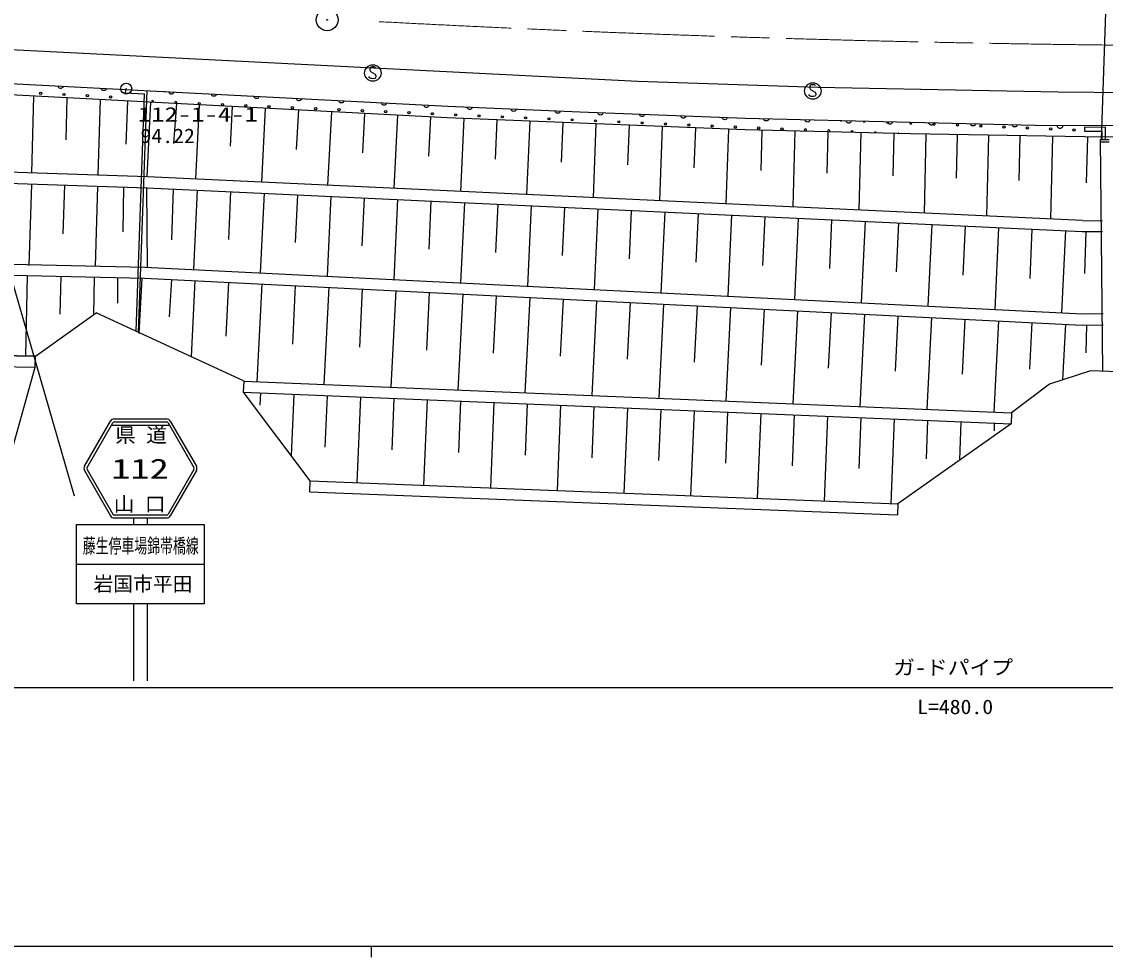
# Model space of a CAD drawing. Units: millimetres, scale not verified. Extents: x 40000 to 680000, y 20000 to 380000.
# Drawn here: x 236249 to 334742, y 204000 to 289016 of the extents above; entities that cross this region are included whole.
import ezdxf
from ezdxf.enums import TextEntityAlignment as Align

# ---------------------------------------------------------------- set-up
doc = ezdxf.new("R2010")
doc.units = ezdxf.units.MM
doc.header["$LTSCALE"] = 1000
doc.linetypes.add('CHAIN', pattern=[18.5, 12, -1.5, 3.5, -1.5])
for name, color, linetype, lineweight in [('M-BGD', 7, 'Continuous', 25), ('M-BMK', 2, 'CHAIN', 13), ('M-TTL-BAND', 7, 'Continuous', 25)]:
    doc.layers.add(name, color=color, linetype=linetype, lineweight=lineweight)
doc.layers.add('M-BMK-SRVR', color=3, linetype='Continuous')
doc.styles.add('ＭＳ ゴシック', font='')
doc.styles.get('ＭＳ ゴシック').set_extended_font_data('MS Gothic')

# ---------------------------------------------------------------- blocks, each defined once
blk = doc.blocks.new('BUHIN4')
at = {"color": 7, "linetype": 'Continuous', "lineweight": 25}
blk.add_lwpolyline([(472, 255), (465, 316), (435, 370), (380, 428), (286, 497), (192, 533), (92, 535), (4, 497), (-49, 430), (-79, 382), (-99, 304), (-81, 240), (111, -192), (108, -273), (77, -366), (18, -435), (-45, -477), (-127, -501), (-241, -460), (-381, -358), (-435, -305), (-473, -236), (-488, -155), (-480, -55)], dxfattribs=at)
blk.add_circle((0, 0), 746, dxfattribs=at)
blk = doc.blocks.new('BUHIN1')
at = {"color": 7, "linetype": 'Continuous', "lineweight": 25}
for radius in [995, 30]:
    blk.add_circle((0, 0), radius, dxfattribs=at)
blk = doc.blocks.new('BUHIN36')
at = {"color": 3, "linetype": 'Continuous', "lineweight": 25}
for radius in [498, 15]:
    blk.add_circle((0, 0), radius, dxfattribs=at)
blk = doc.blocks.new('BUHIN48')
at = {"color": 7, "linetype": 'Continuous', "lineweight": 25}
blk.add_lwpolyline([(197, -154), (146, -187), (92, -207), (21, -221), (-41, -211), (-98, -188), (-159, -140), (-195, -90), (-219, -33), (-224, 40), (-218, 97), (-197, 154)], dxfattribs=at)
blk = doc.blocks.new('BUHIN49')
at = {"color": 7, "linetype": 'Continuous', "lineweight": 25}
blk.add_lwpolyline([(198, -152), (147, -186), (94, -206), (23, -221), (-39, -211), (-97, -189), (-158, -142), (-194, -92), (-219, -35), (-224, 39), (-218, 95), (-198, 152)], dxfattribs=at)
blk = doc.blocks.new('BUHIN50')
at = {"color": 7, "linetype": 'Continuous', "lineweight": 25}
blk.add_lwpolyline([(199, -151), (148, -185), (95, -206), (24, -221), (-38, -211), (-95, -190), (-157, -143), (-193, -93), (-219, -36), (-225, 37), (-219, 94), (-199, 151)], dxfattribs=at)
blk = doc.blocks.new('BUHIN51')
at = {"color": 7, "linetype": 'Continuous', "lineweight": 25}
blk.add_lwpolyline([(201, -149), (151, -183), (97, -204), (27, -220), (-36, -212), (-93, -191), (-155, -145), (-192, -96), (-219, -39), (-225, 34), (-220, 91), (-201, 149)], dxfattribs=at)
blk = doc.blocks.new('BUHIN52')
at = {"color": 7, "linetype": 'Continuous', "lineweight": 25}
blk.add_lwpolyline([(201, -148), (151, -183), (98, -204), (27, -220), (-35, -212), (-93, -191), (-155, -145), (-192, -96), (-218, -39), (-225, 34), (-220, 91), (-201, 148)], dxfattribs=at)
blk = doc.blocks.new('BUHIN57')
at = {"color": 7, "linetype": 'Continuous', "lineweight": 25}
blk.add_lwpolyline([(197, -154), (146, -187), (92, -207), (21, -221), (-41, -211), (-98, -188), (-159, -140), (-195, -90), (-219, -33), (-224, 41), (-217, 97), (-197, 154)], dxfattribs=at)

msp = doc.modelspace()

# ---------------------------------------------------------------- linework, layer by layer
at = {"layer": 'M-BGD'}
for p, q in [((334383, 278313), (334807, 290746)), ((218497, 287326), (292245, 283616)), ((229295, 286380), (241034, 245938)), ((218197, 284294), (245685, 282857)), ((247879, 281695), (218159, 283245)), ((245685, 282857), (245670, 282557)), ((245685, 282857), (247934, 282744)), ((247629, 282759), (246850, 260789)), ((247934, 282744), (274975, 281337)), ((247934, 282744), (274975, 281337)), ((292245, 283616), (308606, 283072)), ((308606, 283072), (330441, 282635)), ((237334, 282245), (237141, 275262)), ((240354, 282088), (240249, 278281)), ((243374, 281930), (243184, 275070)), ((245670, 282557), (247408, 282467)), ((245873, 281800), (245714, 277882)), ((246643, 260884), (247408, 282467)), ((274926, 280288), (247879, 281695)), ((330441, 282635), (346821, 282489)), ((247972, 281691), (247621, 274953)), ((250332, 281568), (250049, 277952)), ((252386, 281461), (252035, 274724)), ((255390, 281305), (255203, 277691)), ((258395, 281148), (258046, 274443)), ((261400, 280992), (261213, 277398)), ((264404, 280836), (264057, 274162)), ((274975, 281337), (286974, 280816)), ((274975, 281337), (286974, 280816)), ((286974, 280816), (302041, 280252)), ((286974, 280816), (302041, 280252)), ((267409, 280679), (267223, 277104)), ((270413, 280523), (270068, 273881)), ((273418, 280367), (273233, 276811)), ((302007, 279202), (274926, 280288)), ((276429, 280228), (276141, 273597)), ((279430, 280108), (279274, 276531)), ((282430, 279987), (282140, 273317)), ((285430, 279867), (285274, 276259)), ((288443, 279746), (288192, 273034)), ((302041, 280252), (317048, 279874)), ((302041, 280252), (317048, 279874)), ((317048, 279874), (328400, 279620)), ((317048, 279874), (328400, 279620)), ((247685, 274927), (127317, 278757)), ((291456, 279625), (291320, 275995)), ((294469, 279504), (294216, 272753)), ((297482, 279384), (297346, 275736)), ((300495, 279263), (300241, 272471)), ((317025, 278824), (302007, 279202)), ((303516, 279164), (303423, 275481)), ((306517, 279089), (306343, 272186)), ((309518, 279013), (309423, 275253)), ((312519, 278937), (312342, 271906)), ((315521, 278862), (315424, 275024)), ((332842, 278538), (317025, 278824)), ((318443, 278788), (318284, 271628)), ((328400, 279620), (332854, 279588)), ((332854, 279588), (334713, 279602)), ((332855, 279438), (334714, 279452)), ((332855, 279438), (332858, 279058)), ((332858, 279058), (334417, 279070)), ((334417, 279070), (334423, 278306)), ((334713, 279602), (365145, 279477)), ((334714, 279452), (334723, 278302)), ((321281, 278717), (321194, 274809)), ((324119, 278645), (323957, 271363)), ((326959, 278644), (326868, 274599)), ((329952, 278590), (329752, 271093)), ((365152, 278427), (332842, 278538)), ((333110, 278533), (332999, 274372)), ((334297, 278307), (335097, 278298)), ((334512, 257250), (334297, 278307)), ((334299, 278107), (335099, 278098)), ((127499, 277750), (247653, 273927)), ((127499, 277750), (247653, 273927)), ((332653, 270957), (247685, 274927)), ((237140, 274262), (236904, 266851)), ((240144, 274166), (240003, 269754)), ((243147, 274071), (242915, 266774)), ((245492, 273996), (245458, 269925)), ((247589, 273930), (247670, 266705)), ((247638, 273928), (332629, 269957)), ((250028, 273816), (249858, 269186)), ((252205, 273715), (251868, 266495)), ((255240, 273573), (255038, 269235)), ((258275, 273431), (257937, 266191)), ((261310, 273289), (261107, 268940)), ((264345, 273148), (264006, 265888)), ((267380, 273006), (267176, 268644)), ((270414, 272864), (270074, 265585)), ((273449, 272722), (273245, 268349)), ((276484, 272580), (276143, 265281)), ((279519, 272439), (279314, 268053)), ((282554, 272297), (282212, 264978)), ((285589, 272155), (285383, 267758)), ((288624, 272013), (288281, 264674)), ((291658, 271871), (291452, 267462)), ((294693, 271730), (294349, 264371)), ((297728, 271588), (297522, 267167)), ((300763, 271446), (300418, 264067)), ((303798, 271304), (303591, 266871)), ((306833, 271162), (306487, 263764)), ((309867, 271021), (309660, 266576)), ((312902, 270879), (312556, 263460)), ((332653, 270957), (334479, 270916)), ((315937, 270737), (315729, 266280)), ((318972, 270595), (318624, 263157)), ((322007, 270454), (321798, 265985)), ((325042, 270312), (324693, 262853)), ((328077, 270170), (327867, 265689)), ((331111, 270028), (330762, 262550)), ((332629, 269957), (334486, 269954)), ((332965, 269957), (332841, 266128)), ((174236, 268390), (247451, 266716)), ((174226, 267390), (247428, 265716)), ((236749, 265949), (236589, 258633)), ((247451, 266716), (332653, 262455)), ((239800, 265883), (239725, 262450)), ((242851, 265816), (242776, 262383)), ((244973, 265772), (244951, 263442)), ((247160, 265722), (246898, 260683)), ((247401, 265717), (332631, 261455)), ((249878, 265593), (249662, 262184)), ((251992, 265488), (251646, 258569)), ((255035, 265336), (254791, 260447)), ((258078, 265184), (257634, 256290)), ((261121, 265031), (260855, 259712)), ((264164, 264879), (263722, 256041)), ((267207, 264727), (266943, 259441)), ((270250, 264575), (269811, 255792)), ((273293, 264423), (273031, 259169)), ((276336, 264271), (275900, 255543)), ((279379, 264118), (279118, 258898)), ((282422, 263966), (281988, 255293)), ((285465, 263814), (285206, 258627)), ((288508, 263662), (288077, 255044)), ((291551, 263510), (291293, 258356)), ((294594, 263358), (294166, 254795)), ((297637, 263205), (297381, 258084)), ((300680, 263053), (300255, 254546)), ((237513, 258612), (243023, 262560)), ((256466, 256338), (243023, 262560)), ((303723, 262901), (303469, 257813)), ((306766, 262749), (306343, 254297)), ((309809, 262597), (309556, 257542)), ((312852, 262445), (312432, 254048)), ((315895, 262292), (315644, 257271)), ((318938, 262140), (318521, 253798)), ((332653, 262455), (334543, 262500)), ((321981, 261988), (321732, 257000)), ((325024, 261836), (324610, 253549)), ((328067, 261684), (327855, 257438)), ((331110, 261531), (330856, 256458)), ((332631, 261455), (334551, 261469)), ((333045, 261458), (332976, 258922)), ((190424, 259710), (237513, 258612)), ((237513, 258612), (190424, 259710)), ((190400, 258711), (237489, 257612)), ((190400, 258711), (237489, 257612)), ((237489, 257612), (237513, 258612)), ((235258, 249688), (237489, 257612)), ((333408, 257282), (329677, 256077)), ((336787, 257183), (333408, 257282)), ((256425, 255339), (256466, 256338)), ((256466, 256338), (326211, 253484)), ((262482, 247301), (256425, 255339)), ((256425, 255339), (326170, 252485)), ((257941, 255277), (257896, 254167)), ((260973, 255153), (260746, 249604)), ((329677, 256077), (326211, 253484)), ((264006, 255029), (263815, 250363)), ((267038, 254905), (266720, 247134)), ((270071, 254780), (269880, 250121)), ((273103, 254656), (272785, 246895)), ((276135, 254532), (275945, 249878)), ((279168, 254408), (278851, 246657)), ((282200, 254284), (282010, 249636)), ((285233, 254160), (284916, 246418)), ((288265, 254036), (288075, 249393)), ((291298, 253912), (290981, 246179)), ((294330, 253788), (294140, 249151)), ((297362, 253664), (297046, 245940)), ((300395, 253540), (300205, 248908)), ((303427, 253415), (303112, 245702)), ((306460, 253291), (306270, 248666)), ((309492, 253167), (309177, 245463)), ((326211, 253484), (326170, 252485)), ((241962, 248620), (244333, 252720)), ((242204, 248520), (244540, 252560)), ((249616, 252320), (244477, 252320)), ((244679, 252920), (249414, 252920)), ((244714, 252660), (249379, 252660)), ((249552, 252560), (251888, 248520)), ((249760, 252720), (252130, 248620)), ((312524, 253043), (312335, 248424)), ((315557, 252919), (315242, 245224)), ((326170, 252485), (315888, 245199)), ((318589, 252795), (318446, 249284)), ((321622, 252671), (321478, 249160)), ((324654, 252547), (324625, 251845)), ((241962, 248220), (244333, 244120)), ((242204, 248320), (244540, 244280)), ((251888, 248320), (249552, 244280)), ((252130, 248220), (249760, 244120)), ((262443, 246302), (262482, 247301)), ((262482, 247301), (315888, 245199)), ((262443, 246302), (315849, 244200)), ((315888, 245199), (315849, 244200)), ((241246, 236120), (241246, 243320)), ((241246, 243320), (252846, 243320)), ((244679, 243920), (249414, 243920)), ((249379, 244180), (244714, 244180)), ((246446, 243320), (246446, 243920)), ((247646, 243920), (247646, 243320)), ((252846, 243320), (252846, 236120)), ((241246, 239720), (252846, 239720)), ((252846, 236120), (241246, 236120)), ((246446, 229110), (246446, 236120)), ((247646, 236120), (247646, 229110)), ((144779, 228523), (557151, 228523))]:
    msp.add_line(p, q, dxfattribs=at)
msp.add_lwpolyline([(330877, 279519), (330855, 279462), (330823, 279415), (330773, 279362), (330717, 279334), (330658, 279319), (330580, 279322), (330522, 279342), (330468, 279374), (330422, 279431), (330394, 279481), (330378, 279539)], dxfattribs=at)
for centre in [(237973, 282509), (240091, 282398), (242209, 282287), (244328, 282177), (252379, 281568), (254498, 281476), (256618, 281384), (258737, 281292), (260856, 281200), (262975, 281108), (265095, 281016), (267214, 280924), (269333, 280832), (271453, 280740), (273572, 280648), (275691, 280555), (277811, 280463), (279930, 280371), (282049, 280279), (284169, 280187), (286288, 280095), (288407, 280003), (290527, 279911), (292646, 279819), (294765, 279727), (296885, 279635), (321303, 279636), (299004, 279543), (301123, 279451), (303243, 279359), (305362, 279267), (323422, 279544), (325541, 279452), (327661, 279359), (329780, 279267), (331899, 279175)]:
    msp.add_circle(centre, 99.5, dxfattribs=at)
for centre, radius, start, end in [((249246, 282766), 99.5, 241.80003, 292.24374), ((248140, 281752), 99.5, 312.04237, 222.00111), ((250260, 281660), 99.5, 294.21537, 239.8281), ((310706, 280096), 99.5, 217.53868, 319.57475), ((312826, 280004), 99.5, 192.47559, 344.63783), ((314945, 279912), 99.5, 170.04684, 7.06659), ((317064, 279820), 99.5, 146.1105, 31.20305), ((319184, 279728), 99.5, 97.92065, 79.52392), ((307481, 279174), 99.5, 293.99051, 243.54399), ((309601, 279082), 99.5, 332.8036, 204.7309), ((311720, 278990), 99.5, 0.43207, 177.10244), ((313839, 278898), 99.5, 28.49674, 149.03776), ((315959, 278806), 99.5, 73.0815, 104.45301), ((244679, 252520), 400, 90, 149.96338), ((244713, 252460), 200, 90, 149.96338), ((249379, 252460), 200, 30.03671, 90), ((249414, 252520), 400, 30.03671, 90), ((242308, 248420), 400, 149.96338, 210.0369), ((242377, 248420), 200, 149.96338, 210.0369), ((251715, 248420), 200, 329.96333, 30.03671), ((251784, 248420), 400, 329.96333, 30.03671), ((244713, 244380), 200, 210.0369, 270), ((249379, 244380), 200, 270, 329.96333), ((244679, 244320), 400, 210.0369, 270), ((249414, 244320), 400, 270, 329.96333)]:
    msp.add_arc(centre, radius, start, end, dxfattribs=at)
at = {"layer": 'M-BMK'}
msp.add_arc((353132, 1886602), 1599813, 266.97668, 270.35211, dxfattribs=at)
at = {"layer": 'M-TTL-BAND'}
for p, q in [((40000, 205000), (579000, 205000)), ((268000, 205000), (268000, 204000))]:
    msp.add_line(p, q, dxfattribs=at)

# ---------------------------------------------------------------- block references
at = {"layer": 'M-BGD', "rotation": 35.09133}
for name, p in [('BUHIN1', (264019, 289182)), ('BUHIN4', (268168, 284350)), ('BUHIN4', (308158, 282718)), ('BUHIN57', (239795, 283165)), ('BUHIN57', (243722, 282959)), ('BUHIN48', (249865, 282644)), ('BUHIN48', (253728, 282443)), ('BUHIN48', (257591, 282242)), ('BUHIN48', (261454, 282041)), ('BUHIN48', (265317, 281840)), ('BUHIN48', (269180, 281639)), ('BUHIN48', (273043, 281438)), ('BUHIN49', (276975, 281250)), ('BUHIN49', (280974, 281077)), ('BUHIN49', (284974, 280903)), ('BUHIN50', (288858, 280745)), ('BUHIN50', (292624, 280604)), ('BUHIN50', (296391, 280463)), ('BUHIN50', (300158, 280322)), ('BUHIN51', (303917, 280204)), ('BUHIN51', (307669, 280110)), ('BUHIN51', (311420, 280015)), ('BUHIN51', (315172, 279921)), ('BUHIN52', (318940, 279831)), ('BUHIN52', (322724, 279747)), ('BUHIN52', (326508, 279663))]:
    msp.add_blockref(name, p, dxfattribs=at)
at = {"layer": 'M-BMK-SRVR', "rotation": 35.09133}
msp.add_blockref('BUHIN36', (245757, 282940), dxfattribs=at)

# ---------------------------------------------------------------- texts
at = {"layer": 'M-BGD', "style": 'ＭＳ ゴシック'}
for s, height, width, p in [('県 道', 1320, 1.05, (244739, 250398)), ('112', 1833, 1.4, (244389, 246928)), ('山 口', 1320, 1.05, (244614, 244131)), ('藤生停車場錦帯橋線', 1320, 0.65, (241806, 240335)), ('ガ-ドパイプ', 1320, 1.1, (315464, 229283)), ('L=480.0', 1320, 1.1, (317632, 225704))]:
    msp.add_text(s, height=height, dxfattribs=dict(at, width=width)).set_placement(p, align=Align.BOTTOM_LEFT)
msp.add_text('岩国市平田', height=1320, dxfattribs=at).set_placement((242772, 236875), align=Align.BOTTOM_LEFT)
at = {"layer": 'M-BMK-SRVR', "style": 'ＭＳ ゴシック'}
for s, width, p in [('112-1-4-1', 1.35, (246809, 279536)), ('94.22', 1.1, (247052, 277589))]:
    msp.add_text(s, height=1320, dxfattribs=dict(at, width=width)).set_placement(p, align=Align.BOTTOM_LEFT)

doc.saveas('drawing.dxf')
